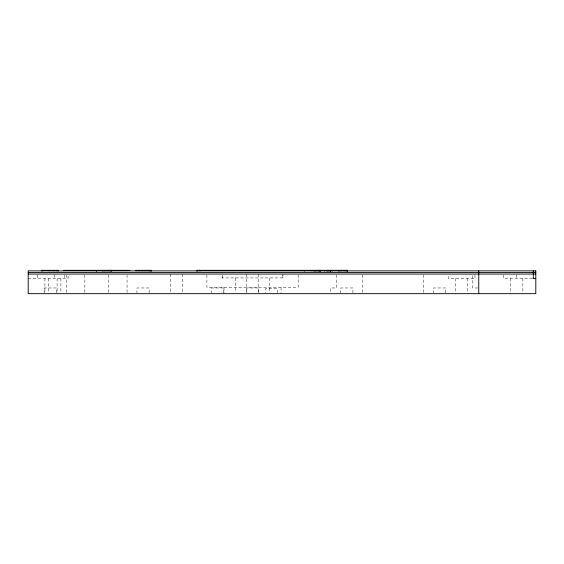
<?xml version="1.0" encoding="UTF-8"?>
<svg xmlns="http://www.w3.org/2000/svg" width="564" height="564" viewBox="0 0 564 564"><rect width="100%" height="100%" fill="white"/><g stroke="black" fill="none" stroke-linecap="round" stroke-linejoin="round"><path stroke-width="0.42" stroke-dasharray="2.82 2.11" d="M222.181 277.932L222.181 274.83L222.138 277.932L282.931 277.932L282.931 274.83M28.2 278.461L68.124 278.461L68.124 274.788M532.437 278.461L503.483 278.461L503.483 274.788M477.898 287.971L472.681 287.971L472.681 274.922M522.87 278.461L522.87 293.675M516.786 274.788L516.786 278.461M510.702 278.461L510.702 293.675M474.966 274.788L474.966 278.461L448.352 278.461L448.352 274.788M467.739 278.461L467.739 293.675M455.571 278.461L455.571 293.675M445.687 292.857L445.687 287.971L433.519 287.971L433.519 292.857M423.634 274.908L423.634 293.675M362.8 274.908L362.8 293.675M352.909 292.857L352.909 287.971L340.748 287.971L340.748 292.857M336.56 274.922L336.56 287.971L330.476 287.971L330.476 292.857M298.159 274.887L298.159 287.436L206.903 287.436L206.903 274.887M282.881 274.83L282.881 277.932M281.048 287.436L281.048 293.675M277.509 292.85L277.509 288.733L265.341 288.733L265.341 292.85M269.641 277.932L269.641 292.801M258.615 274.055L258.615 292.822M258.234 292.857L258.234 287.971L246.828 287.971L246.828 292.857M246.447 274.055L246.447 292.822M235.421 277.932L235.421 292.801M224.014 287.436L224.014 293.675M223.591 292.857L223.577 287.971L211.422 287.971L211.429 292.857M182.532 274.055L182.532 292.822M170.363 274.055L170.363 292.822M149.115 292.857L149.115 287.971L136.946 287.971L136.946 292.857M127.055 274.908L127.055 293.675M108.429 274.908L108.429 293.675M84.854 274.908L84.854 293.675M66.221 274.908L66.221 293.675M64.324 274.788L64.324 278.461M60.898 278.461L60.898 293.675M57.098 278.461L57.098 293.675M56.337 292.857L56.337 287.971L44.168 287.971L44.168 292.857M54.814 274.788L54.814 278.461M48.73 278.461L48.73 293.675M44.93 278.461L44.93 293.675M37.703 274.788L37.703 278.461"/><path stroke-width="0.85" d="M63.591 270.325L129.988 270.325M196.822 270.325L196.822 270.861L196.744 270.325L347.53 270.325L347.53 270.861M28.2 272.454L535.8 272.454M28.2 274.055L535.8 274.055M533.206 278.461L535.8 278.461M533.304 270.861L533.304 278.461M478.765 270.861L478.765 293.675M347.516 270.325L347.509 270.861M347.29 270.325L347.382 270.861M347.212 270.325L347.22 270.861M347.17 270.325L347.17 270.861M346.888 270.325L346.888 270.861M346.465 270.325L346.465 270.861M345.901 270.325L345.901 270.861M345.175 270.325L345.175 270.861M344.28 270.325L344.28 270.861M343.194 270.325L343.194 270.861M341.967 270.325L341.967 270.861M340.952 270.325L340.952 270.861M340.134 270.325L340.134 270.861M339.486 270.325L339.486 270.861M338.992 270.325L338.992 270.861M338.647 270.325L338.647 270.861M338.337 270.325L338.337 270.861M332.633 270.325L332.633 270.861M332.492 270.325L332.492 270.861M331.061 270.325L331.061 270.861M330.624 270.325L330.624 270.861M330.539 270.325L330.539 270.861M330.391 270.325L330.37 270.861M330.292 270.325L330.292 270.861M330.208 270.325L330.208 270.861M329.869 270.325L329.869 270.861M329.397 270.325L329.397 270.861M328.798 270.325L328.798 270.861M328.1 270.325L328.072 270.861M327.91 270.325L327.91 270.861M327.585 270.325L327.585 270.861M327.049 270.325L327.049 270.861M326.316 270.325L326.316 270.861M324.617 270.325L324.631 270.861M324.603 270.325L324.61 270.861M320.676 270.325L320.676 270.861M320.556 270.325L320.556 270.861M320.352 270.325L320.352 270.861M320.253 270.325L320.253 270.861M319.351 270.325L319.379 270.861M319.287 270.325L319.287 270.861M319.168 270.325L319.182 270.861M319.055 270.325L319.055 270.861M318.886 270.325L318.886 270.861M318.463 270.325L318.463 270.861M317.899 270.325L317.899 270.861M317.172 270.325L317.172 270.861M316.277 270.325L316.277 270.861M315.495 270.325L315.495 270.861M315.375 270.325L315.417 270.861M315.191 270.325L315.184 270.861M314.811 270.325L314.811 270.861M314.31 270.325L314.31 270.861M313.683 270.325L313.683 270.861M312.949 270.325L312.949 270.861M311.201 270.325L311.201 270.861M304.595 270.325L304.567 270.861M304.489 270.325L304.489 270.861M304.334 270.325L304.32 270.861M200.756 270.325L200.756 270.861M199.184 270.325L199.184 270.861M197.908 270.325L197.908 270.861M197.421 270.325L197.421 270.861M197.055 270.325L197.062 270.861M196.899 270.325L196.899 270.861M151.258 270.861L151.258 270.325L135.875 270.325L135.875 270.861M151.159 270.325L151.159 270.861M151.025 270.325L151.025 270.861M150.884 270.325L150.905 270.861M150.461 270.325L150.461 270.861M149.911 270.325L149.911 270.861M149.27 270.325L149.27 270.861M148.551 270.325L148.551 270.861M147.782 270.325L147.782 270.861M147.007 270.325L147.007 270.861M145.738 270.325L145.738 270.861M144.617 270.325L144.617 270.861M143.552 270.325L143.552 270.861M142.424 270.325L142.424 270.861M141.226 270.325L141.226 270.861M140.062 270.325L140.062 270.861M139.047 270.325L139.047 270.861M138.279 270.325L138.279 270.861M136.312 270.325L136.312 270.861M111.651 270.325L111.651 270.861M111.503 270.325L111.566 270.861M111.418 270.325L111.418 270.861M111.235 270.325L111.235 270.861M110.897 270.325L110.897 270.861M110.424 270.325L110.424 270.861M109.825 270.325L109.825 270.861M109.099 270.325L109.099 270.861M108.239 270.325L108.239 270.861M107.266 270.325L107.266 270.861M106.279 270.325L106.279 270.861M105.44 270.325L105.44 270.861M104.735 270.325L104.735 270.861M104.143 270.325L104.143 270.861M103.261 270.325L103.261 270.861M102.697 270.325L102.697 270.861M102.373 270.325L102.373 270.861M96.67 270.325L96.67 270.861M96.62 270.325L96.592 270.861M58.339 270.861L58.339 270.325L41.955 270.325L41.955 270.861M58.177 270.325L58.198 270.861M57.07 270.325L57.07 270.861M56.901 270.325L56.901 270.861M54.659 270.325L54.659 270.861M53.298 270.325L53.298 270.861M51.148 270.325L51.148 270.861M49.047 270.325L49.047 270.861M42.526 270.325L42.526 270.861M42.096 270.325L42.124 270.861M535.8 270.861L28.2 270.861L28.2 293.675L535.8 293.675L535.8 270.861M96.451 270.861L96.451 270.325L96.373 270.861"/></g></svg>
